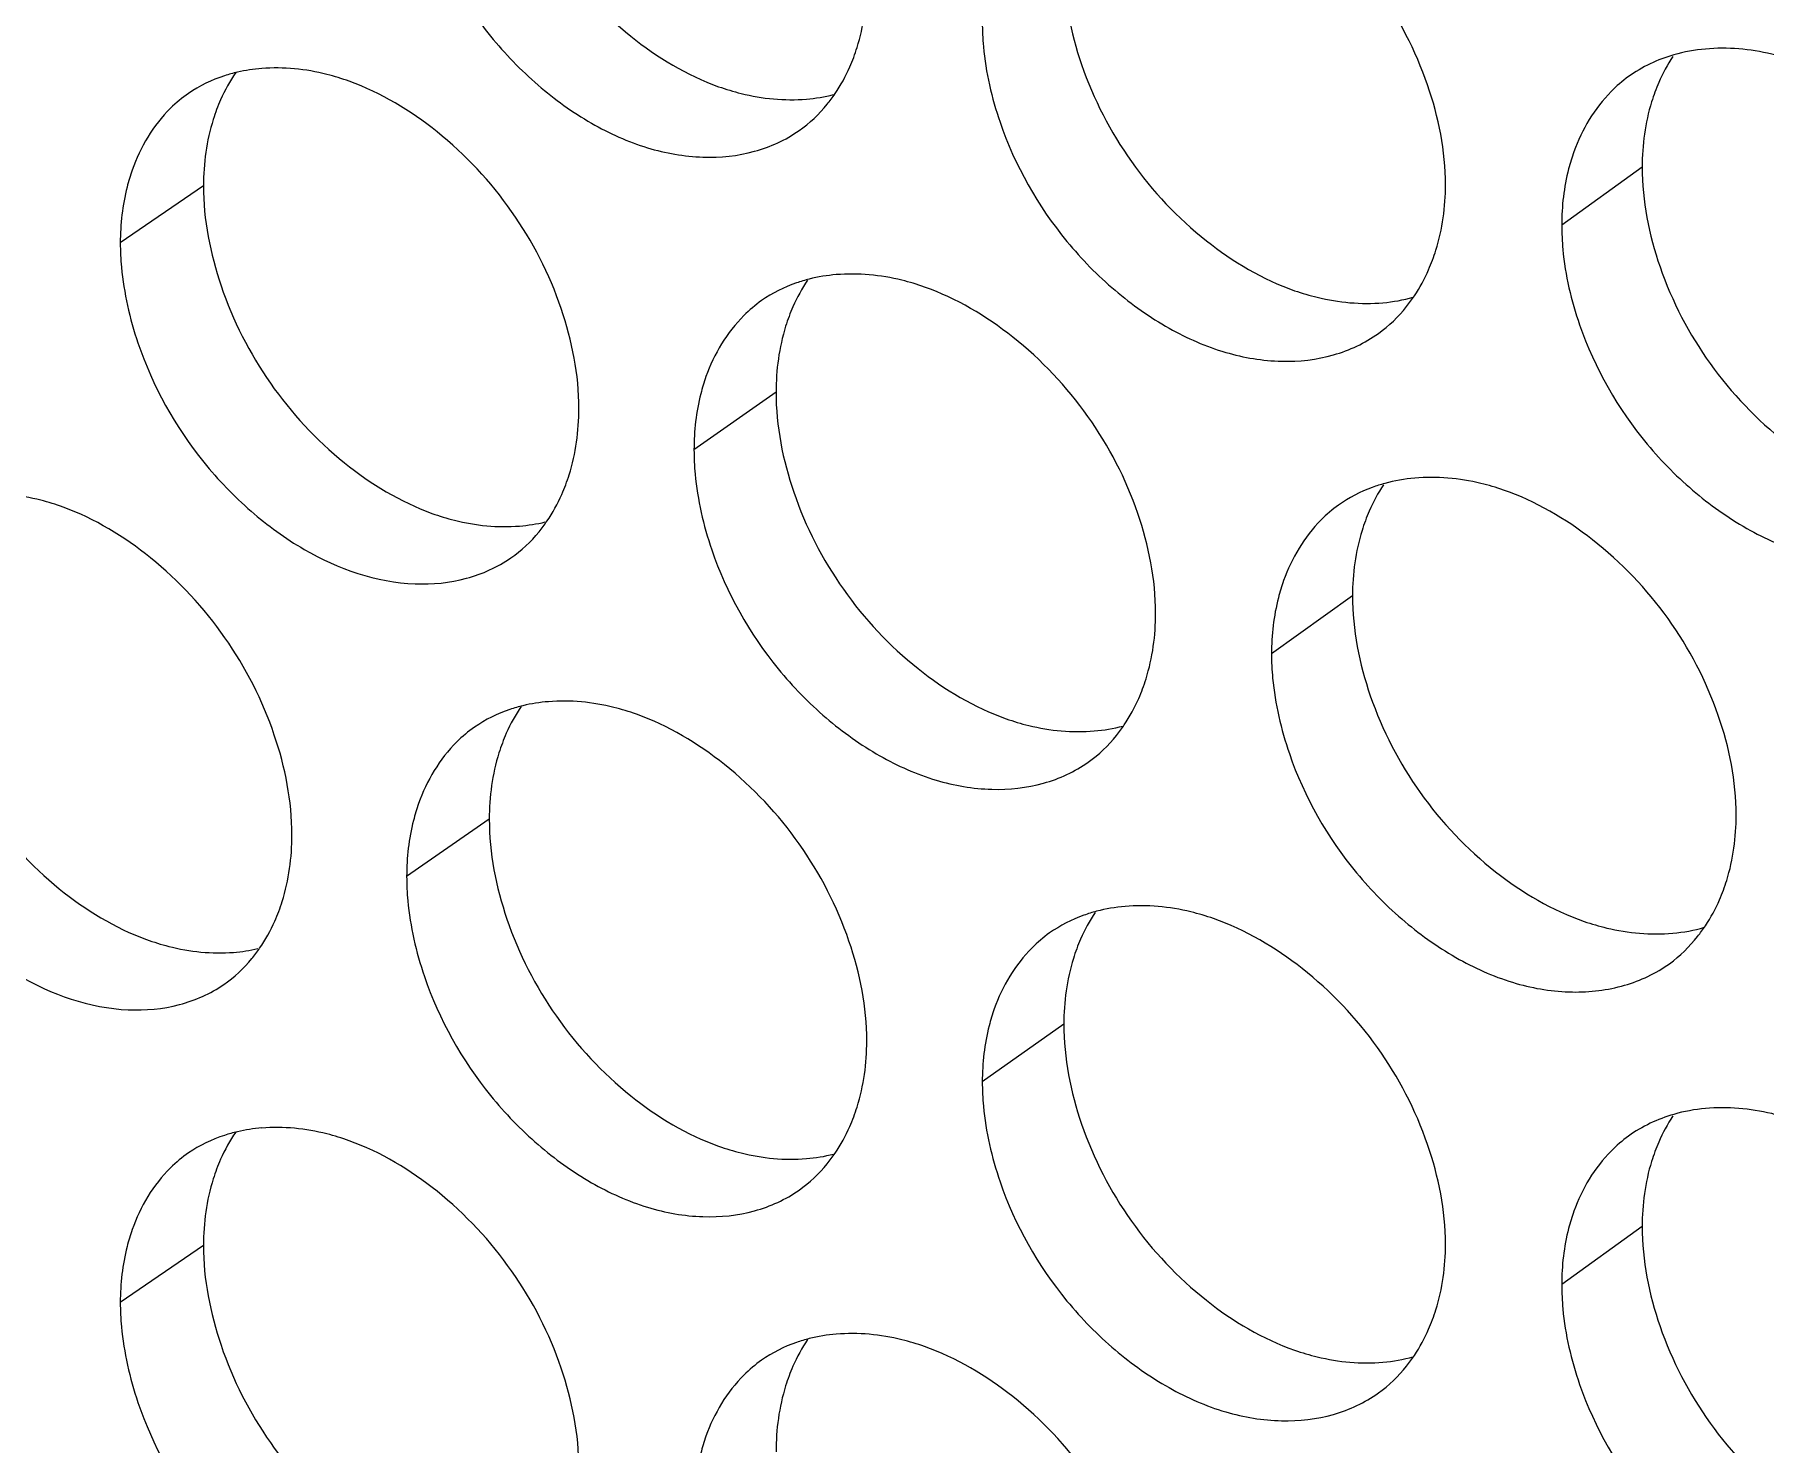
# Model space of a CAD drawing. Header units: millimetres. Extents: x 1177 to 4147, y 93 to 2194.
# Drawn here: x 2648.09 to 2660.96, y 918.11 to 928.58 of the extents above; entities that cross this region are included whole.
import ezdxf

# ---------------------------------------------------------------- set-up
doc = ezdxf.new("R2010")
doc.units = ezdxf.units.MM
doc.header["$LTSCALE"] = 0.1
doc.layers.get('0').update_dxf_attribs({"lineweight": 13})
doc.layers.add('标注', color=251, linetype='Continuous', lineweight=9)

# ---------------------------------------------------------------- blocks, each defined once
blk = doc.blocks.new('02')
at = {"layer": '标注'}
for p, q in [((4569.187, 916.412), (4568.333, 915.795)), ((4553.91, 916.212), (4553.027, 915.606)), ((4553.91, 916.212), (4553.027, 915.606)), ((4559.99, 914.021), (4559.119, 913.41)), ((4559.99, 914.021), (4559.119, 913.41)), ((4566.111, 911.858), (4565.251, 911.243)), ((4566.111, 911.858), (4565.251, 911.243)), ((4556.945, 909.488), (4556.068, 908.88)), ((4563.046, 907.311), (4562.18, 906.698)), ((4569.187, 905.162), (4568.333, 904.545)), ((4553.91, 904.962), (4553.027, 904.356))]:
    blk.add_line(p, q, dxfattribs=at)
for centre, radius, start, end in [((4554.669, 915.688), 1.776, 94.5239, 102.8809), ((4554.669, 915.688), 1.776, 94.5239, 102.8809), ((4554.092, 909.831), 1.763, 274.5012, 282.9601), ((4554.669, 904.438), 1.776, 94.5239, 102.8809)]:
    blk.add_arc(centre, radius, start, end, dxfattribs=at)
for points, knots in [([(4556.945, 920.738), (4556.945, 920.379), (4557.093, 919.632), (4557.613, 918.613), (4558.393, 917.778), (4559.043, 917.386), (4559.38, 917.265)], [0, 0, 0, 0, 0.241314, 0.500547, 0.759571, 1, 1, 1, 1]), ([(4567.099, 916.224), (4567.099, 916.582), (4566.949, 917.328), (4566.421, 918.344), (4565.632, 919.175), (4564.976, 919.562), (4564.636, 919.682)], [0, 0, 0, 0, 0.240708, 0.499479, 0.758699, 1, 1, 1, 1]), ([(4556.256, 919.068), (4556.412, 918.611), (4556.774, 917.961), (4557.443, 917.273), (4558.006, 916.866), (4558.601, 916.597), (4559.198, 916.491), (4559.76, 916.547), (4560.093, 916.699), (4560.235, 916.799)], [0, 0, 0, 0, 0.27906, 0.418751, 0.552974, 0.678194, 0.793225, 0.899482, 1, 1, 1, 1]), ([(4563.046, 918.561), (4563.046, 918.201), (4563.194, 917.456), (4563.719, 916.438), (4564.504, 915.606), (4565.158, 915.218), (4565.497, 915.099)], [0, 0, 0, 0, 0.241011, 0.499941, 0.759002, 1, 1, 1, 1]), ([(4560.773, 917.474), (4560.803, 917.541), (4560.912, 917.832), (4560.954, 918.146), (4560.954, 918.382)], [0, 0, 0, 0, 0.238464, 1, 1, 1, 1]), ([(4562.18, 917.948), (4562.18, 917.862), (4562.198, 917.502), (4562.28, 917.146), (4562.369, 916.888)], [0, 0, 0, 0, 0.239921, 1, 1, 1, 1]), ([(4570.805, 917.54), (4570.725, 917.568), (4570.419, 917.657), (4570.093, 917.686), (4569.859, 917.665)], [0, 0, 0, 0, 0.263141, 1, 1, 1, 1]), ([(4555.459, 917.322), (4555.381, 917.351), (4555.08, 917.443), (4554.76, 917.477), (4554.529, 917.458)], [0, 0, 0, 0, 0.26382, 1, 1, 1, 1]), ([(4555.459, 917.322), (4555.381, 917.351), (4555.08, 917.443), (4554.76, 917.477), (4554.529, 917.458)], [0, 0, 0, 0, 0.26382, 1, 1, 1, 1]), ([(4554.273, 917.419), (4554.226, 917.408), (4554.042, 917.358), (4553.868, 917.274), (4553.752, 917.194)], [0, 0, 0, 0, 0.254929, 1, 1, 1, 1]), ([(4554.273, 917.419), (4554.226, 917.408), (4554.042, 917.358), (4553.868, 917.274), (4553.752, 917.194)], [0, 0, 0, 0, 0.254929, 1, 1, 1, 1]), ([(4557.897, 913.847), (4557.897, 914.206), (4557.749, 914.953), (4557.227, 915.972), (4556.446, 916.808), (4555.796, 917.201), (4555.459, 917.322)], [0, 0, 0, 0, 0.241164, 0.500391, 0.759555, 1, 1, 1, 1]), ([(4557.897, 913.847), (4557.897, 914.206), (4557.749, 914.953), (4557.227, 915.972), (4556.446, 916.808), (4555.796, 917.201), (4555.459, 917.322)], [0, 0, 0, 0, 0.241164, 0.500391, 0.759555, 1, 1, 1, 1]), ([(4559.38, 917.265), (4559.459, 917.238), (4559.76, 917.146), (4560.081, 917.114), (4560.312, 917.133)], [0, 0, 0, 0, 0.263467, 1, 1, 1, 1]), ([(4569.042, 917.372), (4568.976, 917.324), (4568.724, 917.108), (4568.547, 916.81), (4568.462, 916.574)], [0, 0, 0, 0, 0.243853, 1, 1, 1, 1]), ([(4569.363, 917.309), (4569.334, 917.242), (4569.228, 916.955), (4569.187, 916.645), (4569.187, 916.412)], [0, 0, 0, 0, 0.238936, 1, 1, 1, 1]), ([(4553.752, 917.194), (4553.684, 917.147), (4553.42, 916.929), (4553.239, 916.622), (4553.154, 916.379)], [0, 0, 0, 0, 0.242946, 1, 1, 1, 1]), ([(4553.752, 917.194), (4553.684, 917.147), (4553.42, 916.929), (4553.239, 916.622), (4553.154, 916.379)], [0, 0, 0, 0, 0.242946, 1, 1, 1, 1]), ([(4554.092, 917.126), (4554.062, 917.058), (4553.953, 916.766), (4553.91, 916.45), (4553.91, 916.212)], [0, 0, 0, 0, 0.238023, 1, 1, 1, 1]), ([(4554.092, 917.126), (4554.062, 917.058), (4553.953, 916.766), (4553.91, 916.45), (4553.91, 916.212)], [0, 0, 0, 0, 0.238023, 1, 1, 1, 1]), ([(4560.235, 916.799), (4560.347, 916.877), (4560.482, 917.005), (4560.591, 917.152), (4560.617, 917.191)], [0, 0, 0, 0, 0.745636, 1, 1, 1, 1]), ([(4562.369, 916.888), (4562.526, 916.43), (4562.893, 915.779), (4563.57, 915.093), (4564.139, 914.689), (4564.74, 914.424), (4565.343, 914.323), (4565.908, 914.386), (4566.244, 914.542), (4566.386, 914.645)], [0, 0, 0, 0, 0.278313, 0.417788, 0.551922, 0.677197, 0.792453, 0.899064, 1, 1, 1, 1]), ([(4568.462, 916.574), (4568.441, 916.514), (4568.363, 916.262), (4568.333, 915.996), (4568.333, 915.795)], [0, 0, 0, 0, 0.240311, 1, 1, 1, 1]), ([(4553.154, 916.379), (4553.133, 916.32), (4553.057, 916.069), (4553.027, 915.805), (4553.027, 915.606)], [0, 0, 0, 0, 0.2398, 1, 1, 1, 1]), ([(4553.154, 916.379), (4553.133, 916.32), (4553.057, 916.069), (4553.027, 915.805), (4553.027, 915.606)], [0, 0, 0, 0, 0.2398, 1, 1, 1, 1]), ([(4569.187, 916.412), (4569.187, 916.053), (4569.336, 915.307), (4569.865, 914.292), (4570.656, 913.464), (4571.314, 913.079), (4571.654, 912.962)], [0, 0, 0, 0, 0.240713, 0.499341, 0.758439, 1, 1, 1, 1]), ([(4553.91, 916.212), (4553.91, 915.853), (4554.057, 915.107), (4554.576, 914.087), (4555.352, 913.249), (4556.001, 912.856), (4556.337, 912.734)], [0, 0, 0, 0, 0.241468, 0.500853, 0.759857, 1, 1, 1, 1]), ([(4553.91, 916.212), (4553.91, 915.853), (4554.057, 915.107), (4554.576, 914.087), (4555.352, 913.249), (4556.001, 912.856), (4556.337, 912.734)], [0, 0, 0, 0, 0.241468, 0.500853, 0.759857, 1, 1, 1, 1]), ([(4566.92, 915.322), (4566.949, 915.389), (4567.057, 915.678), (4567.099, 915.989), (4567.099, 916.224)], [0, 0, 0, 0, 0.238828, 1, 1, 1, 1]), ([(4568.333, 915.795), (4568.333, 915.709), (4568.35, 915.349), (4568.433, 914.994), (4568.523, 914.736)], [0, 0, 0, 0, 0.240008, 1, 1, 1, 1]), ([(4553.027, 915.606), (4553.027, 915.52), (4553.045, 915.16), (4553.127, 914.804), (4553.215, 914.544)], [0, 0, 0, 0, 0.239793, 1, 1, 1, 1]), ([(4553.027, 915.606), (4553.027, 915.52), (4553.045, 915.16), (4553.127, 914.804), (4553.215, 914.544)], [0, 0, 0, 0, 0.239793, 1, 1, 1, 1]), ([(4561.567, 915.138), (4561.488, 915.166), (4561.185, 915.257), (4560.862, 915.289), (4560.63, 915.269)], [0, 0, 0, 0, 0.263544, 1, 1, 1, 1]), ([(4561.567, 915.138), (4561.488, 915.166), (4561.185, 915.257), (4560.862, 915.289), (4560.63, 915.269)], [0, 0, 0, 0, 0.263544, 1, 1, 1, 1]), ([(4560.343, 915.222), (4560.297, 915.21), (4560.119, 915.157), (4559.95, 915.073), (4559.837, 914.994)], [0, 0, 0, 0, 0.254587, 1, 1, 1, 1]), ([(4560.343, 915.222), (4560.297, 915.21), (4560.119, 915.157), (4559.95, 915.073), (4559.837, 914.994)], [0, 0, 0, 0, 0.254587, 1, 1, 1, 1]), ([(4564.021, 911.674), (4564.021, 912.033), (4563.872, 912.779), (4563.346, 913.796), (4562.56, 914.629), (4561.905, 915.018), (4561.567, 915.138)], [0, 0, 0, 0, 0.240859, 0.499781, 0.758983, 1, 1, 1, 1]), ([(4564.021, 911.674), (4564.021, 912.033), (4563.872, 912.779), (4563.346, 913.796), (4562.56, 914.629), (4561.905, 915.018), (4561.567, 915.138)], [0, 0, 0, 0, 0.240859, 0.499781, 0.758983, 1, 1, 1, 1]), ([(4565.497, 915.099), (4565.576, 915.072), (4565.88, 914.981), (4566.203, 914.951), (4566.435, 914.971)], [0, 0, 0, 0, 0.263197, 1, 1, 1, 1]), ([(4559.837, 914.994), (4559.77, 914.946), (4559.511, 914.729), (4559.332, 914.426), (4559.246, 914.186)], [0, 0, 0, 0, 0.243319, 1, 1, 1, 1]), ([(4559.837, 914.994), (4559.77, 914.946), (4559.511, 914.729), (4559.332, 914.426), (4559.246, 914.186)], [0, 0, 0, 0, 0.243319, 1, 1, 1, 1]), ([(4560.17, 914.928), (4560.14, 914.861), (4560.032, 914.57), (4559.99, 914.257), (4559.99, 914.021)], [0, 0, 0, 0, 0.238392, 1, 1, 1, 1]), ([(4560.17, 914.928), (4560.14, 914.861), (4560.032, 914.57), (4559.99, 914.257), (4559.99, 914.021)], [0, 0, 0, 0, 0.238392, 1, 1, 1, 1]), ([(4566.386, 914.645), (4566.498, 914.725), (4566.634, 914.855), (4566.742, 915.005), (4566.769, 915.044)], [0, 0, 0, 0, 0.745717, 1, 1, 1, 1]), ([(4568.523, 914.736), (4568.682, 914.277), (4569.053, 913.625), (4569.737, 912.942), (4570.312, 912.541), (4570.92, 912.28), (4571.528, 912.185), (4572.098, 912.254), (4572.435, 912.415), (4572.578, 912.52)], [0, 0, 0, 0, 0.277575, 0.416837, 0.550884, 0.676215, 0.791695, 0.898653, 1, 1, 1, 1]), ([(4553.215, 914.544), (4553.37, 914.088), (4553.729, 913.438), (4554.396, 912.749), (4555.11, 912.225), (4555.927, 911.939), (4556.701, 912.014), (4557.033, 912.163), (4557.175, 912.262)], [0, 0, 0, 0, 0.279944, 0.419999, 0.55451, 0.793241, 0.899512, 1, 1, 1, 1]), ([(4553.215, 914.544), (4553.37, 914.088), (4553.729, 913.438), (4554.396, 912.749), (4555.11, 912.225), (4555.927, 911.939), (4556.701, 912.014), (4557.033, 912.163), (4557.175, 912.262)], [0, 0, 0, 0, 0.279944, 0.419999, 0.55451, 0.793241, 0.899512, 1, 1, 1, 1]), ([(4559.246, 914.186), (4559.225, 914.126), (4559.149, 913.875), (4559.119, 913.61), (4559.119, 913.41)], [0, 0, 0, 0, 0.240003, 1, 1, 1, 1]), ([(4559.246, 914.186), (4559.225, 914.126), (4559.149, 913.875), (4559.119, 913.61), (4559.119, 913.41)], [0, 0, 0, 0, 0.240003, 1, 1, 1, 1]), ([(4559.99, 914.021), (4559.99, 913.661), (4560.138, 912.915), (4560.661, 911.897), (4561.443, 911.063), (4562.096, 910.674), (4562.434, 910.554)], [0, 0, 0, 0, 0.241162, 0.500244, 0.759286, 1, 1, 1, 1]), ([(4559.99, 914.021), (4559.99, 913.661), (4560.138, 912.915), (4560.661, 911.897), (4561.443, 911.063), (4562.096, 910.674), (4562.434, 910.554)], [0, 0, 0, 0, 0.241162, 0.500244, 0.759286, 1, 1, 1, 1]), ([(4557.715, 912.936), (4557.745, 913.004), (4557.854, 913.295), (4557.897, 913.61), (4557.897, 913.847)], [0, 0, 0, 0, 0.23828, 1, 1, 1, 1]), ([(4557.715, 912.936), (4557.745, 913.004), (4557.854, 913.295), (4557.897, 913.61), (4557.897, 913.847)], [0, 0, 0, 0, 0.23828, 1, 1, 1, 1]), ([(4559.119, 913.41), (4559.119, 913.324), (4559.136, 912.964), (4559.219, 912.608), (4559.307, 912.349)], [0, 0, 0, 0, 0.239878, 1, 1, 1, 1]), ([(4559.119, 913.41), (4559.119, 913.324), (4559.136, 912.964), (4559.219, 912.608), (4559.307, 912.349)], [0, 0, 0, 0, 0.239878, 1, 1, 1, 1]), ([(4566.453, 913.052), (4566.409, 913.04), (4566.236, 912.985), (4566.073, 912.901), (4565.963, 912.822)], [0, 0, 0, 0, 0.254263, 1, 1, 1, 1]), ([(4566.453, 913.052), (4566.409, 913.04), (4566.236, 912.985), (4566.073, 912.901), (4565.963, 912.822)], [0, 0, 0, 0, 0.254263, 1, 1, 1, 1]), ([(4567.715, 912.982), (4567.636, 913.01), (4567.331, 913.1), (4567.006, 913.13), (4566.773, 913.109)], [0, 0, 0, 0, 0.263274, 1, 1, 1, 1]), ([(4567.715, 912.982), (4567.636, 913.01), (4567.331, 913.1), (4567.006, 913.13), (4566.773, 913.109)], [0, 0, 0, 0, 0.263274, 1, 1, 1, 1]), ([(4552.42, 912.8), (4552.343, 912.829), (4552.043, 912.922), (4551.724, 912.957), (4551.493, 912.938)], [0, 0, 0, 0, 0.26396, 1, 1, 1, 1]), ([(4570.186, 909.53), (4570.186, 909.889), (4570.036, 910.635), (4569.506, 911.65), (4568.714, 912.478), (4568.056, 912.864), (4567.715, 912.982)], [0, 0, 0, 0, 0.240558, 0.499178, 0.758416, 1, 1, 1, 1]), ([(4570.186, 909.53), (4570.186, 909.889), (4570.036, 910.635), (4569.506, 911.65), (4568.714, 912.478), (4568.056, 912.864), (4567.715, 912.982)], [0, 0, 0, 0, 0.240558, 0.499178, 0.758416, 1, 1, 1, 1]), ([(4554.85, 909.319), (4554.85, 909.679), (4554.703, 910.425), (4554.182, 911.445), (4553.405, 912.283), (4552.756, 912.678), (4552.42, 912.8)], [0, 0, 0, 0, 0.241318, 0.500698, 0.759842, 1, 1, 1, 1]), ([(4556.337, 912.734), (4556.415, 912.706), (4556.715, 912.614), (4557.035, 912.581), (4557.266, 912.6)], [0, 0, 0, 0, 0.263604, 1, 1, 1, 1]), ([(4556.337, 912.734), (4556.415, 912.706), (4556.715, 912.614), (4557.035, 912.581), (4557.266, 912.6)], [0, 0, 0, 0, 0.263604, 1, 1, 1, 1]), ([(4565.963, 912.822), (4565.897, 912.775), (4565.643, 912.558), (4565.465, 912.258), (4565.38, 912.02)], [0, 0, 0, 0, 0.243679, 1, 1, 1, 1]), ([(4565.963, 912.822), (4565.897, 912.775), (4565.643, 912.558), (4565.465, 912.258), (4565.38, 912.02)], [0, 0, 0, 0, 0.243679, 1, 1, 1, 1]), ([(4566.289, 912.759), (4566.26, 912.691), (4566.153, 912.403), (4566.111, 912.092), (4566.111, 911.858)], [0, 0, 0, 0, 0.238756, 1, 1, 1, 1]), ([(4566.289, 912.759), (4566.26, 912.691), (4566.153, 912.403), (4566.111, 912.092), (4566.111, 911.858)], [0, 0, 0, 0, 0.238756, 1, 1, 1, 1]), ([(4557.175, 912.262), (4557.287, 912.339), (4557.422, 912.466), (4557.531, 912.612), (4557.557, 912.65)], [0, 0, 0, 0, 0.745595, 1, 1, 1, 1]), ([(4557.175, 912.262), (4557.287, 912.339), (4557.422, 912.466), (4557.531, 912.612), (4557.557, 912.65)], [0, 0, 0, 0, 0.745595, 1, 1, 1, 1]), ([(4559.307, 912.349), (4559.464, 911.892), (4559.828, 911.241), (4560.501, 910.554), (4561.067, 910.149), (4561.665, 909.882), (4562.265, 909.778), (4562.829, 909.838), (4563.163, 909.992), (4563.306, 910.093)], [0, 0, 0, 0, 0.278686, 0.418268, 0.552446, 0.677694, 0.792838, 0.899272, 1, 1, 1, 1]), ([(4559.307, 912.349), (4559.464, 911.892), (4559.828, 911.241), (4560.501, 910.554), (4561.067, 910.149), (4561.665, 909.882), (4562.265, 909.778), (4562.829, 909.838), (4563.163, 909.992), (4563.306, 910.093)], [0, 0, 0, 0, 0.278686, 0.418268, 0.552446, 0.677694, 0.792838, 0.899272, 1, 1, 1, 1]), ([(4565.38, 912.02), (4565.359, 911.961), (4565.282, 911.709), (4565.251, 911.443), (4565.251, 911.243)], [0, 0, 0, 0, 0.240208, 1, 1, 1, 1]), ([(4565.38, 912.02), (4565.359, 911.961), (4565.282, 911.709), (4565.251, 911.443), (4565.251, 911.243)], [0, 0, 0, 0, 0.240208, 1, 1, 1, 1]), ([(4566.111, 911.858), (4566.111, 911.499), (4566.26, 910.753), (4566.787, 909.737), (4567.575, 908.906), (4568.231, 908.52), (4568.571, 908.402)], [0, 0, 0, 0, 0.240862, 0.49964, 0.75872, 1, 1, 1, 1]), ([(4566.111, 911.858), (4566.111, 911.499), (4566.26, 910.753), (4566.787, 909.737), (4567.575, 908.906), (4568.231, 908.52), (4568.571, 908.402)], [0, 0, 0, 0, 0.240862, 0.49964, 0.75872, 1, 1, 1, 1]), ([(4550.886, 911.694), (4550.886, 911.335), (4551.032, 910.588), (4551.549, 909.567), (4552.323, 908.728), (4552.969, 908.332), (4553.305, 908.21)], [0, 0, 0, 0, 0.241622, 0.501159, 0.760144, 1, 1, 1, 1]), ([(4563.842, 910.769), (4563.871, 910.837), (4563.979, 911.126), (4564.021, 911.439), (4564.021, 911.674)], [0, 0, 0, 0, 0.238646, 1, 1, 1, 1]), ([(4563.842, 910.769), (4563.871, 910.837), (4563.979, 911.126), (4564.021, 911.439), (4564.021, 911.674)], [0, 0, 0, 0, 0.238646, 1, 1, 1, 1]), ([(4565.251, 911.243), (4565.251, 911.157), (4565.269, 910.797), (4565.352, 910.442), (4565.441, 910.183)], [0, 0, 0, 0, 0.239965, 1, 1, 1, 1]), ([(4565.251, 911.243), (4565.251, 911.157), (4565.269, 910.797), (4565.352, 910.442), (4565.441, 910.183)], [0, 0, 0, 0, 0.239965, 1, 1, 1, 1]), ([(4557.303, 910.692), (4557.256, 910.681), (4557.076, 910.629), (4556.904, 910.545), (4556.789, 910.465)], [0, 0, 0, 0, 0.254756, 1, 1, 1, 1]), ([(4558.508, 910.602), (4558.429, 910.63), (4558.127, 910.722), (4557.806, 910.754), (4557.574, 910.735)], [0, 0, 0, 0, 0.263682, 1, 1, 1, 1]), ([(4556.789, 910.465), (4556.722, 910.418), (4556.461, 910.201), (4556.28, 909.895), (4556.195, 909.654)], [0, 0, 0, 0, 0.243134, 1, 1, 1, 1]), ([(4560.954, 907.132), (4560.954, 907.491), (4560.805, 908.238), (4560.281, 909.255), (4559.498, 910.09), (4558.846, 910.481), (4558.508, 910.602)], [0, 0, 0, 0, 0.241011, 0.500085, 0.759268, 1, 1, 1, 1]), ([(4562.434, 910.554), (4562.512, 910.526), (4562.815, 910.435), (4563.137, 910.404), (4563.369, 910.424)], [0, 0, 0, 0, 0.263331, 1, 1, 1, 1]), ([(4562.434, 910.554), (4562.512, 910.526), (4562.815, 910.435), (4563.137, 910.404), (4563.369, 910.424)], [0, 0, 0, 0, 0.263331, 1, 1, 1, 1]), ([(4563.306, 910.093), (4563.418, 910.172), (4563.553, 910.302), (4563.662, 910.45), (4563.688, 910.489)], [0, 0, 0, 0, 0.745677, 1, 1, 1, 1]), ([(4563.306, 910.093), (4563.418, 910.172), (4563.553, 910.302), (4563.662, 910.45), (4563.688, 910.489)], [0, 0, 0, 0, 0.745677, 1, 1, 1, 1]), ([(4557.126, 910.399), (4557.096, 910.331), (4556.987, 910.039), (4556.945, 909.725), (4556.945, 909.488)], [0, 0, 0, 0, 0.238208, 1, 1, 1, 1]), ([(4565.441, 910.183), (4565.599, 909.725), (4565.968, 909.073), (4566.648, 908.389), (4567.221, 907.986), (4567.825, 907.723), (4568.43, 907.626), (4568.998, 907.692), (4569.334, 907.85), (4569.477, 907.953)], [0, 0, 0, 0, 0.277943, 0.417311, 0.551401, 0.676704, 0.792073, 0.898857, 1, 1, 1, 1]), ([(4565.441, 910.183), (4565.599, 909.725), (4565.968, 909.073), (4566.648, 908.389), (4567.221, 907.986), (4567.825, 907.723), (4568.43, 907.626), (4568.998, 907.692), (4569.334, 907.85), (4569.477, 907.953)], [0, 0, 0, 0, 0.277943, 0.417311, 0.551401, 0.676704, 0.792073, 0.898857, 1, 1, 1, 1]), ([(4550.184, 910.028), (4550.338, 909.572), (4550.695, 908.922), (4551.358, 908.232), (4552.068, 907.707), (4552.881, 907.417), (4553.652, 907.488), (4553.984, 907.634), (4554.126, 907.732)], [0, 0, 0, 0, 0.280322, 0.420487, 0.555043, 0.793636, 0.899726, 1, 1, 1, 1]), ([(4556.195, 909.654), (4556.174, 909.595), (4556.098, 909.343), (4556.068, 909.079), (4556.068, 908.88)], [0, 0, 0, 0, 0.239901, 1, 1, 1, 1]), ([(4556.945, 909.488), (4556.945, 909.129), (4557.093, 908.382), (4557.613, 907.363), (4558.393, 906.528), (4559.043, 906.136), (4559.38, 906.015)], [0, 0, 0, 0, 0.241314, 0.500547, 0.759571, 1, 1, 1, 1]), ([(4570.009, 908.632), (4570.038, 908.699), (4570.144, 908.987), (4570.186, 909.297), (4570.186, 909.53)], [0, 0, 0, 0, 0.239008, 1, 1, 1, 1]), ([(4570.009, 908.632), (4570.038, 908.699), (4570.144, 908.987), (4570.186, 909.297), (4570.186, 909.53)], [0, 0, 0, 0, 0.239008, 1, 1, 1, 1]), ([(4554.668, 908.405), (4554.698, 908.473), (4554.808, 908.766), (4554.85, 909.082), (4554.85, 909.319)], [0, 0, 0, 0, 0.238095, 1, 1, 1, 1]), ([(4556.068, 908.88), (4556.068, 908.793), (4556.086, 908.433), (4556.167, 908.078), (4556.256, 907.818)], [0, 0, 0, 0, 0.239836, 1, 1, 1, 1]), ([(4563.393, 908.509), (4563.348, 908.497), (4563.173, 908.443), (4563.007, 908.358), (4562.895, 908.279)], [0, 0, 0, 0, 0.254423, 1, 1, 1, 1]), ([(4564.636, 908.432), (4564.557, 908.459), (4564.253, 908.55), (4563.929, 908.581), (4563.696, 908.561)], [0, 0, 0, 0, 0.263409, 1, 1, 1, 1]), ([(4562.895, 908.279), (4562.829, 908.232), (4562.572, 908.015), (4562.393, 907.713), (4562.308, 907.474)], [0, 0, 0, 0, 0.243501, 1, 1, 1, 1]), ([(4567.099, 904.974), (4567.099, 905.332), (4566.949, 906.078), (4566.421, 907.094), (4565.632, 907.925), (4564.976, 908.312), (4564.636, 908.432)], [0, 0, 0, 0, 0.240708, 0.499479, 0.758699, 1, 1, 1, 1]), ([(4568.571, 908.402), (4568.65, 908.375), (4568.955, 908.285), (4569.279, 908.255), (4569.512, 908.276)], [0, 0, 0, 0, 0.263064, 1, 1, 1, 1]), ([(4568.571, 908.402), (4568.65, 908.375), (4568.955, 908.285), (4569.279, 908.255), (4569.512, 908.276)], [0, 0, 0, 0, 0.263064, 1, 1, 1, 1]), ([(4569.477, 907.953), (4569.589, 908.035), (4569.725, 908.166), (4569.833, 908.317), (4569.859, 908.356)], [0, 0, 0, 0, 0.745756, 1, 1, 1, 1]), ([(4569.477, 907.953), (4569.589, 908.035), (4569.725, 908.166), (4569.833, 908.317), (4569.859, 908.356)], [0, 0, 0, 0, 0.745756, 1, 1, 1, 1]), ([(4553.305, 908.21), (4553.382, 908.182), (4553.681, 908.089), (4554, 908.055), (4554.23, 908.073)], [0, 0, 0, 0, 0.263742, 1, 1, 1, 1]), ([(4554.126, 907.732), (4554.237, 907.809), (4554.372, 907.934), (4554.481, 908.079), (4554.507, 908.117)], [0, 0, 0, 0, 0.745554, 1, 1, 1, 1]), ([(4563.224, 908.215), (4563.195, 908.147), (4563.088, 907.858), (4563.046, 907.545), (4563.046, 907.311)], [0, 0, 0, 0, 0.238574, 1, 1, 1, 1]), ([(4556.256, 907.818), (4556.412, 907.361), (4556.774, 906.711), (4557.443, 906.023), (4558.006, 905.616), (4558.601, 905.347), (4559.198, 905.241), (4559.76, 905.297), (4560.093, 905.449), (4560.235, 905.549)], [0, 0, 0, 0, 0.27906, 0.418751, 0.552974, 0.678194, 0.793225, 0.899482, 1, 1, 1, 1]), ([(4562.308, 907.474), (4562.287, 907.415), (4562.21, 907.163), (4562.18, 906.898), (4562.18, 906.698)], [0, 0, 0, 0, 0.240105, 1, 1, 1, 1]), ([(4563.046, 907.311), (4563.046, 906.951), (4563.194, 906.206), (4563.719, 905.188), (4564.504, 904.356), (4565.158, 903.968), (4565.497, 903.849)], [0, 0, 0, 0, 0.241011, 0.499941, 0.759002, 1, 1, 1, 1]), ([(4560.773, 906.224), (4560.803, 906.291), (4560.912, 906.582), (4560.954, 906.896), (4560.954, 907.132)], [0, 0, 0, 0, 0.238464, 1, 1, 1, 1]), ([(4562.18, 906.698), (4562.18, 906.612), (4562.198, 906.252), (4562.28, 905.896), (4562.369, 905.638)], [0, 0, 0, 0, 0.239921, 1, 1, 1, 1]), ([(4570.805, 906.29), (4570.725, 906.318), (4570.419, 906.407), (4570.093, 906.436), (4569.859, 906.415)], [0, 0, 0, 0, 0.263141, 1, 1, 1, 1]), ([(4554.273, 906.169), (4554.226, 906.158), (4554.042, 906.108), (4553.868, 906.024), (4553.752, 905.944)], [0, 0, 0, 0, 0.254929, 1, 1, 1, 1]), ([(4555.459, 906.072), (4555.381, 906.101), (4555.08, 906.193), (4554.76, 906.227), (4554.529, 906.208)], [0, 0, 0, 0, 0.26382, 1, 1, 1, 1]), ([(4557.897, 902.597), (4557.897, 902.956), (4557.749, 903.703), (4557.227, 904.722), (4556.446, 905.558), (4555.796, 905.951), (4555.459, 906.072)], [0, 0, 0, 0, 0.241164, 0.500391, 0.759555, 1, 1, 1, 1]), ([(4569.042, 906.122), (4568.976, 906.074), (4568.724, 905.858), (4568.547, 905.56), (4568.462, 905.324)], [0, 0, 0, 0, 0.243853, 1, 1, 1, 1]), ([(4569.363, 906.059), (4569.334, 905.992), (4569.228, 905.705), (4569.187, 905.395), (4569.187, 905.162)], [0, 0, 0, 0, 0.238936, 1, 1, 1, 1]), ([(4553.752, 905.944), (4553.684, 905.897), (4553.42, 905.679), (4553.239, 905.372), (4553.154, 905.129)], [0, 0, 0, 0, 0.242946, 1, 1, 1, 1]), ([(4554.092, 905.876), (4554.062, 905.808), (4553.953, 905.516), (4553.91, 905.2), (4553.91, 904.962)], [0, 0, 0, 0, 0.238023, 1, 1, 1, 1]), ([(4559.38, 906.015), (4559.459, 905.988), (4559.76, 905.896), (4560.081, 905.864), (4560.312, 905.883)], [0, 0, 0, 0, 0.263467, 1, 1, 1, 1]), ([(4560.235, 905.549), (4560.347, 905.627), (4560.482, 905.755), (4560.591, 905.902), (4560.617, 905.941)], [0, 0, 0, 0, 0.745636, 1, 1, 1, 1]), ([(4562.369, 905.638), (4562.526, 905.18), (4562.893, 904.529), (4563.57, 903.843), (4564.139, 903.439), (4564.74, 903.174), (4565.343, 903.073), (4565.908, 903.136), (4566.244, 903.292), (4566.386, 903.395)], [0, 0, 0, 0, 0.278313, 0.417788, 0.551922, 0.677197, 0.792453, 0.899064, 1, 1, 1, 1]), ([(4568.462, 905.324), (4568.441, 905.264), (4568.363, 905.012), (4568.333, 904.746), (4568.333, 904.545)], [0, 0, 0, 0, 0.240311, 1, 1, 1, 1]), ([(4569.187, 905.162), (4569.187, 904.803), (4569.336, 904.057), (4569.865, 903.042), (4570.656, 902.214), (4571.314, 901.829), (4571.654, 901.712)], [0, 0, 0, 0, 0.240713, 0.499341, 0.758439, 1, 1, 1, 1]), ([(4553.154, 905.129), (4553.133, 905.07), (4553.057, 904.819), (4553.027, 904.555), (4553.027, 904.356)], [0, 0, 0, 0, 0.2398, 1, 1, 1, 1]), ([(4553.91, 904.962), (4553.91, 904.603), (4554.057, 903.857), (4554.576, 902.837), (4555.352, 901.999), (4556.001, 901.606), (4556.337, 901.484)], [0, 0, 0, 0, 0.241468, 0.500853, 0.759857, 1, 1, 1, 1]), ([(4566.92, 904.072), (4566.949, 904.139), (4567.057, 904.428), (4567.099, 904.739), (4567.099, 904.974)], [0, 0, 0, 0, 0.238828, 1, 1, 1, 1]), ([(4568.333, 904.545), (4568.333, 904.459), (4568.35, 904.099), (4568.433, 903.744), (4568.523, 903.486)], [0, 0, 0, 0, 0.240008, 1, 1, 1, 1]), ([(4553.027, 904.356), (4553.027, 904.27), (4553.045, 903.91), (4553.127, 903.554), (4553.215, 903.294)], [0, 0, 0, 0, 0.239793, 1, 1, 1, 1]), ([(4561.567, 903.888), (4561.488, 903.916), (4561.185, 904.007), (4560.862, 904.039), (4560.63, 904.019)], [0, 0, 0, 0, 0.263544, 1, 1, 1, 1]), ([(4560.343, 903.972), (4560.297, 903.96), (4560.119, 903.907), (4559.95, 903.823), (4559.837, 903.744)], [0, 0, 0, 0, 0.254587, 1, 1, 1, 1]), ([(4564.021, 900.424), (4564.021, 900.783), (4563.872, 901.529), (4563.346, 902.546), (4562.56, 903.379), (4561.905, 903.768), (4561.567, 903.888)], [0, 0, 0, 0, 0.240859, 0.499781, 0.758983, 1, 1, 1, 1]), ([(4565.497, 903.849), (4565.576, 903.822), (4565.88, 903.731), (4566.203, 903.701), (4566.435, 903.721)], [0, 0, 0, 0, 0.263197, 1, 1, 1, 1]), ([(4559.837, 903.744), (4559.77, 903.696), (4559.511, 903.479), (4559.332, 903.176), (4559.246, 902.936)], [0, 0, 0, 0, 0.243319, 1, 1, 1, 1]), ([(4560.17, 903.678), (4560.14, 903.611), (4560.032, 903.32), (4559.99, 903.007), (4559.99, 902.771)], [0, 0, 0, 0, 0.238392, 1, 1, 1, 1]), ([(4566.386, 903.395), (4566.498, 903.475), (4566.634, 903.605), (4566.742, 903.755), (4566.769, 903.794)], [0, 0, 0, 0, 0.745717, 1, 1, 1, 1]), ([(4568.523, 903.486), (4568.682, 903.027), (4569.053, 902.375), (4569.737, 901.692), (4570.312, 901.291), (4570.92, 901.03), (4571.528, 900.935), (4572.098, 901.004), (4572.435, 901.165), (4572.578, 901.27)], [0, 0, 0, 0, 0.277575, 0.416837, 0.550884, 0.676215, 0.791695, 0.898653, 1, 1, 1, 1]), ([(4553.215, 903.294), (4553.37, 902.838), (4553.729, 902.188), (4554.396, 901.499), (4555.11, 900.975), (4555.927, 900.689), (4556.701, 900.764), (4557.033, 900.913), (4557.175, 901.012)], [0, 0, 0, 0, 0.279944, 0.419999, 0.55451, 0.793241, 0.899512, 1, 1, 1, 1]), ([(4559.246, 902.936), (4559.225, 902.876), (4559.149, 902.625), (4559.119, 902.36), (4559.119, 902.16)], [0, 0, 0, 0, 0.240003, 1, 1, 1, 1])]:
    blk.add_open_spline(points, degree=3, knots=knots, dxfattribs=at)
for points in [[(4569.859, 917.665), (4569.746, 917.655), (4569.633, 917.635), (4569.524, 917.603)], [(4560.617, 917.191), (4560.678, 917.28), (4560.73, 917.375), (4560.773, 917.474)], [(4569.524, 917.603), (4569.352, 917.554), (4569.186, 917.476), (4569.042, 917.372)], [(4569.513, 917.586), (4569.455, 917.499), (4569.405, 917.405), (4569.363, 917.309)], [(4554.253, 917.415), (4554.19, 917.325), (4554.137, 917.227), (4554.092, 917.126)], [(4554.253, 917.415), (4554.19, 917.325), (4554.137, 917.227), (4554.092, 917.126)], [(4560.312, 917.133), (4560.409, 917.141), (4560.506, 917.157), (4560.601, 917.181)], [(4560.63, 915.269), (4560.533, 915.261), (4560.437, 915.246), (4560.343, 915.222)], [(4560.63, 915.269), (4560.533, 915.261), (4560.437, 915.246), (4560.343, 915.222)], [(4566.769, 915.044), (4566.827, 915.132), (4566.878, 915.225), (4566.92, 915.322)], [(4560.326, 915.212), (4560.266, 915.123), (4560.214, 915.027), (4560.17, 914.928)], [(4560.326, 915.212), (4560.266, 915.123), (4560.214, 915.027), (4560.17, 914.928)], [(4566.435, 914.971), (4566.543, 914.981), (4566.651, 915), (4566.756, 915.029)], [(4566.441, 913.038), (4566.382, 912.95), (4566.331, 912.856), (4566.289, 912.759)], [(4566.441, 913.038), (4566.382, 912.95), (4566.331, 912.856), (4566.289, 912.759)], [(4566.773, 913.109), (4566.665, 913.1), (4566.558, 913.081), (4566.453, 913.052)], [(4566.773, 913.109), (4566.665, 913.1), (4566.558, 913.081), (4566.453, 913.052)], [(4557.557, 912.65), (4557.618, 912.74), (4557.671, 912.836), (4557.715, 912.936)], [(4557.557, 912.65), (4557.618, 912.74), (4557.671, 912.836), (4557.715, 912.936)], [(4557.266, 912.6), (4557.358, 912.607), (4557.449, 912.622), (4557.539, 912.643)], [(4557.266, 912.6), (4557.358, 912.607), (4557.449, 912.622), (4557.539, 912.643)], [(4557.284, 910.685), (4557.223, 910.595), (4557.17, 910.499), (4557.126, 910.399)], [(4557.574, 910.735), (4557.483, 910.728), (4557.392, 910.714), (4557.303, 910.692)], [(4563.688, 910.489), (4563.747, 910.577), (4563.799, 910.672), (4563.842, 910.769)], [(4563.688, 910.489), (4563.747, 910.577), (4563.799, 910.672), (4563.842, 910.769)], [(4563.369, 910.424), (4563.471, 910.433), (4563.574, 910.45), (4563.673, 910.476)], [(4563.369, 910.424), (4563.471, 910.433), (4563.574, 910.45), (4563.673, 910.476)], [(4569.859, 908.356), (4569.917, 908.443), (4569.967, 908.536), (4570.009, 908.632)], [(4569.859, 908.356), (4569.917, 908.443), (4569.967, 908.536), (4570.009, 908.632)], [(4563.378, 908.497), (4563.319, 908.408), (4563.267, 908.313), (4563.224, 908.215)], [(4563.696, 908.561), (4563.594, 908.552), (4563.492, 908.535), (4563.393, 908.509)], [(4554.507, 908.117), (4554.569, 908.207), (4554.623, 908.304), (4554.668, 908.405)], [(4569.512, 908.276), (4569.626, 908.287), (4569.739, 908.307), (4569.849, 908.339)], [(4569.512, 908.276), (4569.626, 908.287), (4569.739, 908.307), (4569.849, 908.339)], [(4569.524, 906.353), (4569.352, 906.304), (4569.186, 906.226), (4569.042, 906.122)], [(4569.513, 906.336), (4569.455, 906.249), (4569.405, 906.155), (4569.363, 906.059)], [(4569.859, 906.415), (4569.746, 906.405), (4569.633, 906.385), (4569.524, 906.353)], [(4554.253, 906.165), (4554.19, 906.075), (4554.137, 905.977), (4554.092, 905.876)], [(4560.617, 905.941), (4560.678, 906.03), (4560.73, 906.125), (4560.773, 906.224)], [(4560.312, 905.883), (4560.409, 905.891), (4560.506, 905.907), (4560.601, 905.931)], [(4566.769, 903.794), (4566.827, 903.882), (4566.878, 903.975), (4566.92, 904.072)], [(4560.326, 903.962), (4560.266, 903.873), (4560.214, 903.777), (4560.17, 903.678)], [(4560.63, 904.019), (4560.533, 904.011), (4560.437, 903.996), (4560.343, 903.972)], [(4566.435, 903.721), (4566.543, 903.731), (4566.651, 903.75), (4566.756, 903.779)]]:
    blk.add_open_spline(points, degree=3, dxfattribs=at)

msp = doc.modelspace()

# ---------------------------------------------------------------- block references
at = {"xscale": 0.7, "yscale": 0.7, "zscale": 0.7}
msp.add_blockref('02', (-538.391, 286.112), dxfattribs=at)

doc.saveas('drawing.dxf')
